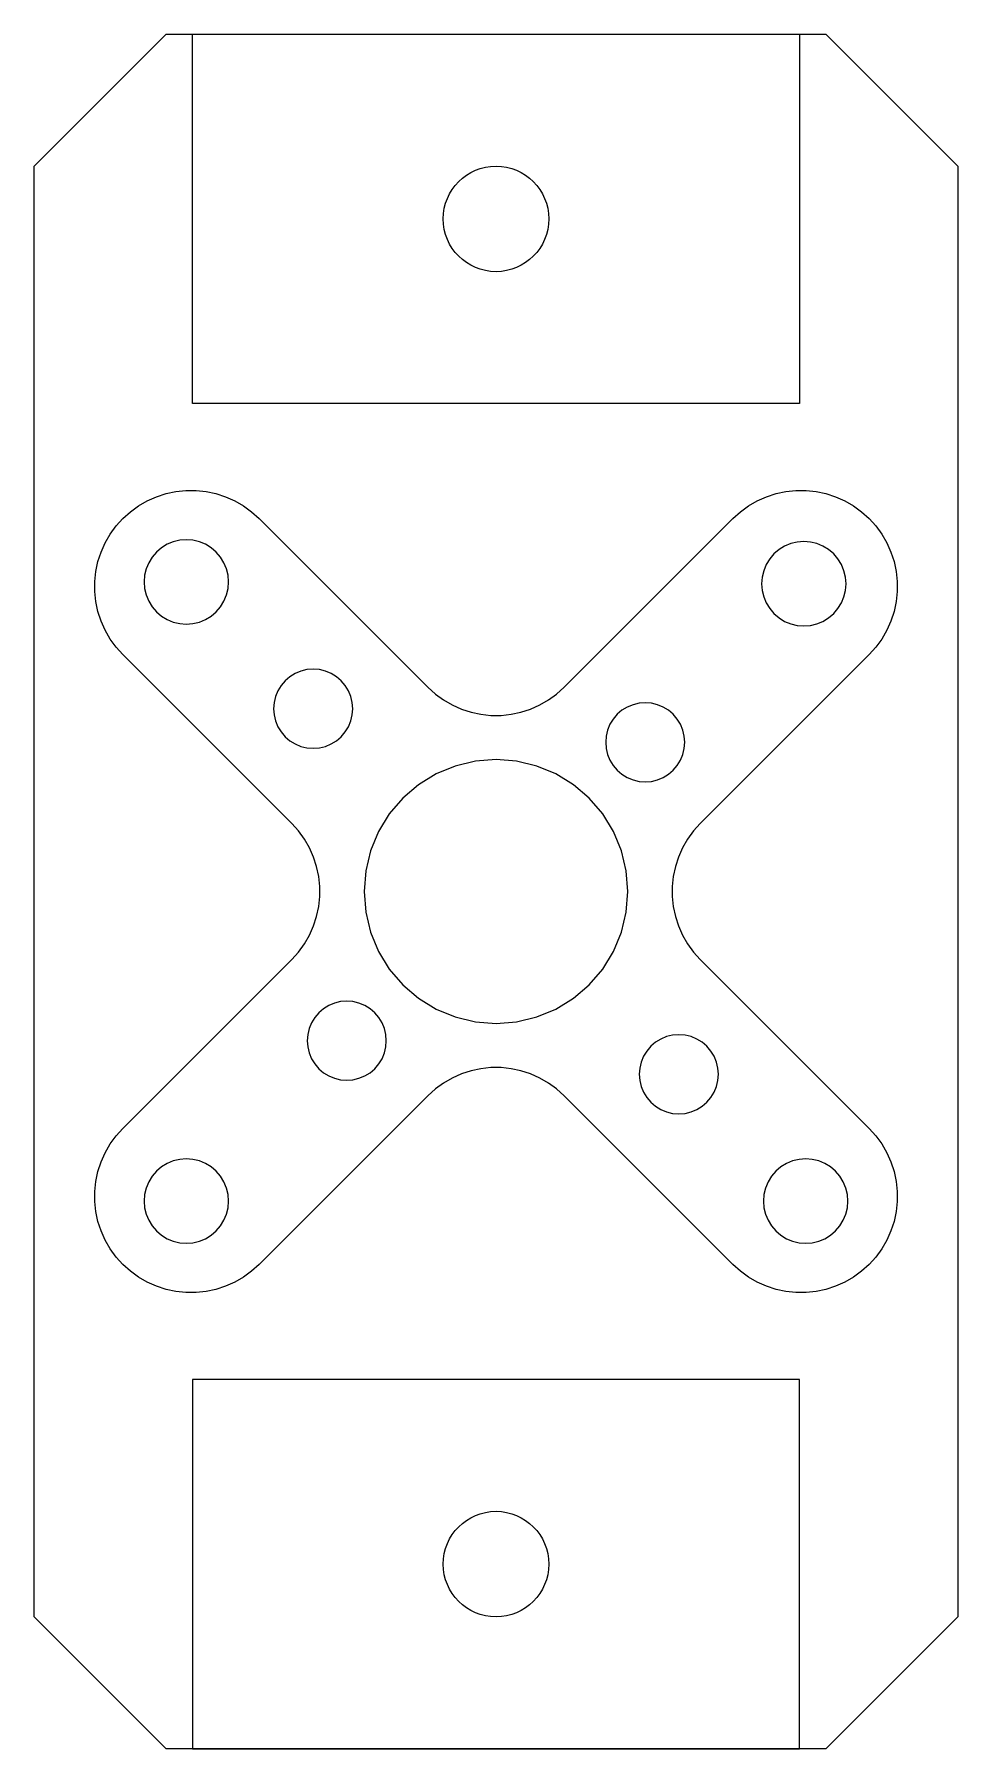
# Model space of a CAD drawing. Extents: x -17.5 to 17.5, y -32.5 to 32.5.
import ezdxf

# ---------------------------------------------------------------- set-up
doc = ezdxf.new("R2010")
doc.units = 0
doc.layers.get('0').update_dxf_attribs({"linetype": 'CONTINUOUS'})

msp = doc.modelspace()

# ---------------------------------------------------------------- linework, layer by layer
at = {"color": 7, "linetype": 'CONTINUOUS', "flags": 128}
for points in [[(-17.5, -27.5), (-17.5, 27.5), (-12.5, 32.5), (12.5, 32.5), (17.5, 27.5), (17.5, -27.5), (12.5, -32.5), (-12.5, -32.5)], [(-11.5, 32.5), (11.5, 32.5), (11.5, 18.5), (-11.5, 18.5)], [(-14.142, 8.98), (-14.398, 9.264), (-14.622, 9.573), (-14.813, 9.904), (-14.969, 10.253), (-15.087, 10.617), (-15.166, 10.99), (-15.206, 11.37), (-15.206, 11.752), (-15.166, 12.132), (-15.087, 12.506), (-14.969, 12.869), (-14.813, 13.218), (-14.622, 13.549), (-14.398, 13.858), (-14.142, 14.142), (-13.858, 14.398), (-13.549, 14.622), (-13.218, 14.813), (-12.869, 14.969), (-12.506, 15.087), (-12.132, 15.166), (-11.752, 15.206), (-11.37, 15.206), (-10.99, 15.166), (-10.617, 15.087), (-10.253, 14.969), (-9.904, 14.813), (-9.573, 14.622), (-9.264, 14.398), (-8.98, 14.142), (-2.581, 7.743), (-2.297, 7.487), (-1.988, 7.263), (-1.657, 7.072), (-1.308, 6.916), (-0.945, 6.798), (-0.571, 6.719), (-0.191, 6.679), (0.191, 6.679), (0.571, 6.719), (0.945, 6.798), (1.308, 6.916), (1.657, 7.072), (1.988, 7.263), (2.297, 7.487), (2.581, 7.743), (8.98, 14.142), (9.264, 14.398), (9.573, 14.622), (9.904, 14.813), (10.253, 14.969), (10.617, 15.087), (10.99, 15.166), (11.37, 15.206), (11.752, 15.206), (12.132, 15.166), (12.506, 15.087), (12.869, 14.969), (13.218, 14.813), (13.549, 14.622), (13.858, 14.398), (14.142, 14.142), (14.398, 13.858), (14.622, 13.549), (14.813, 13.218), (14.969, 12.869), (15.087, 12.506), (15.166, 12.132), (15.206, 11.752), (15.206, 11.37), (15.166, 10.99), (15.087, 10.617), (14.969, 10.253), (14.813, 9.904), (14.622, 9.573), (14.398, 9.264), (14.142, 8.98), (7.743, 2.581), (7.487, 2.297), (7.263, 1.988), (7.072, 1.657), (6.916, 1.308), (6.798, 0.945), (6.719, 0.571), (6.679, 0.191), (6.679, -0.191), (6.719, -0.571), (6.798, -0.945), (6.916, -1.308), (7.072, -1.657), (7.263, -1.988), (7.487, -2.297), (7.743, -2.581), (14.142, -8.98), (14.398, -9.264), (14.622, -9.573), (14.813, -9.904), (14.969, -10.253), (15.087, -10.617), (15.166, -10.99), (15.206, -11.37), (15.206, -11.752), (15.166, -12.132), (15.087, -12.506), (14.969, -12.869), (14.813, -13.218), (14.622, -13.549), (14.398, -13.858), (14.142, -14.142), (13.858, -14.398), (13.549, -14.622), (13.218, -14.813), (12.869, -14.969), (12.506, -15.087), (12.132, -15.166), (11.752, -15.206), (11.37, -15.206), (10.99, -15.166), (10.617, -15.087), (10.253, -14.969), (9.904, -14.813), (9.573, -14.622), (9.264, -14.398), (8.98, -14.142), (2.581, -7.743), (2.297, -7.487), (1.988, -7.263), (1.657, -7.072), (1.308, -6.916), (0.945, -6.798), (0.571, -6.719), (0.191, -6.679), (-0.191, -6.679), (-0.571, -6.719), (-0.945, -6.798), (-1.308, -6.916), (-1.657, -7.072), (-1.988, -7.263), (-2.297, -7.487), (-2.581, -7.743), (-8.98, -14.142), (-9.264, -14.398), (-9.573, -14.622), (-9.904, -14.813), (-10.253, -14.969), (-10.617, -15.087), (-10.99, -15.166), (-11.37, -15.206), (-11.752, -15.206), (-12.132, -15.166), (-12.506, -15.087), (-12.869, -14.969), (-13.218, -14.813), (-13.549, -14.622), (-13.858, -14.398), (-14.142, -14.142), (-14.398, -13.858), (-14.622, -13.549), (-14.813, -13.218), (-14.969, -12.869), (-15.087, -12.506), (-15.166, -12.132), (-15.206, -11.752), (-15.206, -11.37), (-15.166, -10.99), (-15.087, -10.617), (-14.969, -10.253), (-14.813, -9.904), (-14.622, -9.573), (-14.398, -9.264), (-14.142, -8.98), (-7.743, -2.581), (-7.487, -2.297), (-7.263, -1.988), (-7.072, -1.657), (-6.916, -1.308), (-6.798, -0.945), (-6.719, -0.571), (-6.679, -0.191), (-6.679, 0.191), (-6.719, 0.571), (-6.798, 0.945), (-6.916, 1.308), (-7.072, 1.657), (-7.263, 1.988), (-7.487, 2.297), (-7.743, 2.581)], [(-10.607, 12.869), (-10.798, 13.032), (-11.012, 13.164), (-11.244, 13.26), (-11.488, 13.318), (-11.738, 13.338), (-11.988, 13.318), (-12.232, 13.26), (-12.464, 13.164), (-12.678, 13.032), (-12.869, 12.869), (-13.032, 12.678), (-13.164, 12.464), (-13.26, 12.232), (-13.318, 11.988), (-13.338, 11.738), (-13.318, 11.488), (-13.26, 11.244), (-13.164, 11.012), (-13.032, 10.798), (-12.869, 10.607), (-12.678, 10.444), (-12.464, 10.312), (-12.232, 10.216), (-11.988, 10.158), (-11.738, 10.138), (-11.488, 10.158), (-11.244, 10.216), (-11.012, 10.312), (-10.798, 10.444), (-10.607, 10.607), (-10.444, 10.798), (-10.312, 11.012), (-10.216, 11.244), (-10.158, 11.488), (-10.138, 11.738), (-10.158, 11.988), (-10.216, 12.232), (-10.312, 12.464), (-10.444, 12.678)], [(12.799, 12.799), (12.608, 12.962), (12.394, 13.093), (12.162, 13.189), (11.918, 13.248), (11.667, 13.267), (11.417, 13.248), (11.173, 13.189), (10.941, 13.093), (10.727, 12.962), (10.536, 12.799), (10.373, 12.608), (10.242, 12.394), (10.146, 12.162), (10.087, 11.918), (10.067, 11.667), (10.087, 11.417), (10.146, 11.173), (10.242, 10.941), (10.373, 10.727), (10.536, 10.536), (10.727, 10.373), (10.941, 10.242), (11.173, 10.146), (11.417, 10.087), (11.667, 10.067), (11.918, 10.087), (12.162, 10.146), (12.394, 10.242), (12.608, 10.373), (12.799, 10.536), (12.962, 10.727), (13.093, 10.941), (13.189, 11.173), (13.248, 11.417), (13.267, 11.667), (13.248, 11.918), (13.189, 12.162), (13.093, 12.394), (12.962, 12.608)], [(-5.869, 7.99), (-6.048, 8.143), (-6.249, 8.266), (-6.466, 8.356), (-6.695, 8.411), (-6.93, 8.43), (-7.164, 8.411), (-7.393, 8.356), (-7.611, 8.266), (-7.811, 8.143), (-7.99, 7.99), (-8.143, 7.811), (-8.266, 7.611), (-8.356, 7.393), (-8.411, 7.164), (-8.43, 6.93), (-8.411, 6.695), (-8.356, 6.466), (-8.266, 6.249), (-8.143, 6.048), (-7.99, 5.869), (-7.811, 5.716), (-7.611, 5.593), (-7.393, 5.503), (-7.164, 5.448), (-6.93, 5.43), (-6.695, 5.448), (-6.466, 5.503), (-6.249, 5.593), (-6.048, 5.716), (-5.869, 5.869), (-5.716, 6.048), (-5.593, 6.249), (-5.503, 6.466), (-5.448, 6.695), (-5.43, 6.93), (-5.448, 7.164), (-5.503, 7.393), (-5.593, 7.611), (-5.716, 7.811)], [(6.718, 6.718), (6.539, 6.87), (6.338, 6.993), (6.12, 7.083), (5.892, 7.138), (5.657, 7.157), (5.422, 7.138), (5.193, 7.083), (4.976, 6.993), (4.775, 6.87), (4.596, 6.718), (4.443, 6.539), (4.32, 6.338), (4.23, 6.12), (4.175, 5.892), (4.157, 5.657), (4.175, 5.422), (4.23, 5.193), (4.32, 4.976), (4.443, 4.775), (4.596, 4.596), (4.775, 4.443), (4.976, 4.32), (5.193, 4.23), (5.422, 4.175), (5.657, 4.157), (5.892, 4.175), (6.12, 4.23), (6.338, 4.32), (6.539, 4.443), (6.718, 4.596), (6.87, 4.775), (6.993, 4.976), (7.083, 5.193), (7.138, 5.422), (7.157, 5.657), (7.138, 5.892), (7.083, 6.12), (6.993, 6.338), (6.87, 6.539)], [(3.536, 3.536), (2.939, 4.045), (2.27, 4.455), (1.545, 4.755), (0.782, 4.938), (0, 5), (-0.782, 4.938), (-1.545, 4.755), (-2.27, 4.455), (-2.939, 4.045), (-3.536, 3.536), (-4.045, 2.939), (-4.455, 2.27), (-4.755, 1.545), (-4.938, 0.782), (-5, 0), (-4.938, -0.782), (-4.755, -1.545), (-4.455, -2.27), (-4.045, -2.939), (-3.536, -3.536), (-2.939, -4.045), (-2.27, -4.455), (-1.545, -4.755), (-0.782, -4.938), (0, -5), (0.782, -4.938), (1.545, -4.755), (2.27, -4.455), (2.939, -4.045), (3.536, -3.536), (4.045, -2.939), (4.455, -2.27), (4.755, -1.545), (4.938, -0.782), (5, 0), (4.938, 0.782), (4.755, 1.545), (4.455, 2.27), (4.045, 2.939)], [(-4.596, -4.596), (-4.775, -4.443), (-4.976, -4.32), (-5.193, -4.23), (-5.422, -4.175), (-5.657, -4.157), (-5.892, -4.175), (-6.12, -4.23), (-6.338, -4.32), (-6.539, -4.443), (-6.718, -4.596), (-6.87, -4.775), (-6.993, -4.976), (-7.083, -5.193), (-7.138, -5.422), (-7.157, -5.657), (-7.138, -5.892), (-7.083, -6.12), (-6.993, -6.338), (-6.87, -6.539), (-6.718, -6.718), (-6.539, -6.87), (-6.338, -6.993), (-6.12, -7.083), (-5.892, -7.138), (-5.657, -7.157), (-5.422, -7.138), (-5.193, -7.083), (-4.976, -6.993), (-4.775, -6.87), (-4.596, -6.718), (-4.443, -6.539), (-4.32, -6.338), (-4.23, -6.12), (-4.175, -5.892), (-4.157, -5.657), (-4.175, -5.422), (-4.23, -5.193), (-4.32, -4.976), (-4.443, -4.775)], [(7.99, -5.869), (7.811, -5.716), (7.611, -5.593), (7.393, -5.503), (7.164, -5.448), (6.93, -5.43), (6.695, -5.448), (6.466, -5.503), (6.249, -5.593), (6.048, -5.716), (5.869, -5.869), (5.716, -6.048), (5.593, -6.249), (5.503, -6.466), (5.448, -6.695), (5.43, -6.93), (5.448, -7.164), (5.503, -7.393), (5.593, -7.611), (5.716, -7.811), (5.869, -7.99), (6.048, -8.143), (6.249, -8.266), (6.466, -8.356), (6.695, -8.411), (6.93, -8.43), (7.164, -8.411), (7.393, -8.356), (7.611, -8.266), (7.811, -8.143), (7.99, -7.99), (8.143, -7.811), (8.266, -7.611), (8.356, -7.393), (8.411, -7.164), (8.43, -6.93), (8.411, -6.695), (8.356, -6.466), (8.266, -6.249), (8.143, -6.048)], [(-10.607, -10.607), (-10.798, -10.444), (-11.012, -10.312), (-11.244, -10.216), (-11.488, -10.158), (-11.738, -10.138), (-11.988, -10.158), (-12.232, -10.216), (-12.464, -10.312), (-12.678, -10.444), (-12.869, -10.607), (-13.032, -10.798), (-13.164, -11.012), (-13.26, -11.244), (-13.318, -11.488), (-13.338, -11.738), (-13.318, -11.988), (-13.26, -12.232), (-13.164, -12.464), (-13.032, -12.678), (-12.869, -12.869), (-12.678, -13.032), (-12.464, -13.164), (-12.232, -13.26), (-11.988, -13.318), (-11.738, -13.338), (-11.488, -13.318), (-11.244, -13.26), (-11.012, -13.164), (-10.798, -13.032), (-10.607, -12.869), (-10.444, -12.678), (-10.312, -12.464), (-10.216, -12.232), (-10.158, -11.988), (-10.138, -11.738), (-10.158, -11.488), (-10.216, -11.244), (-10.312, -11.012), (-10.444, -10.798)], [(12.869, -10.607), (12.678, -10.444), (12.464, -10.312), (12.232, -10.216), (11.988, -10.158), (11.738, -10.138), (11.488, -10.158), (11.244, -10.216), (11.012, -10.312), (10.798, -10.444), (10.607, -10.607), (10.444, -10.798), (10.312, -11.012), (10.216, -11.244), (10.158, -11.488), (10.138, -11.738), (10.158, -11.988), (10.216, -12.232), (10.312, -12.464), (10.444, -12.678), (10.607, -12.869), (10.798, -13.032), (11.012, -13.164), (11.244, -13.26), (11.488, -13.318), (11.738, -13.338), (11.988, -13.318), (12.232, -13.26), (12.464, -13.164), (12.678, -13.032), (12.869, -12.869), (13.032, -12.678), (13.164, -12.464), (13.26, -12.232), (13.318, -11.988), (13.338, -11.738), (13.318, -11.488), (13.26, -11.244), (13.164, -11.012), (13.032, -10.798)], [(-11.5, -32.5), (11.5, -32.5), (11.5, -18.5), (-11.5, -18.5)]]:
    msp.add_lwpolyline(points, close=True, dxfattribs=at)
at = {"color": 7, "linetype": 'CONTINUOUS'}
for centre in [(0, 25.5), (0, -25.5)]:
    msp.add_circle(centre, 2, dxfattribs=at)

doc.saveas('drawing.dxf')
